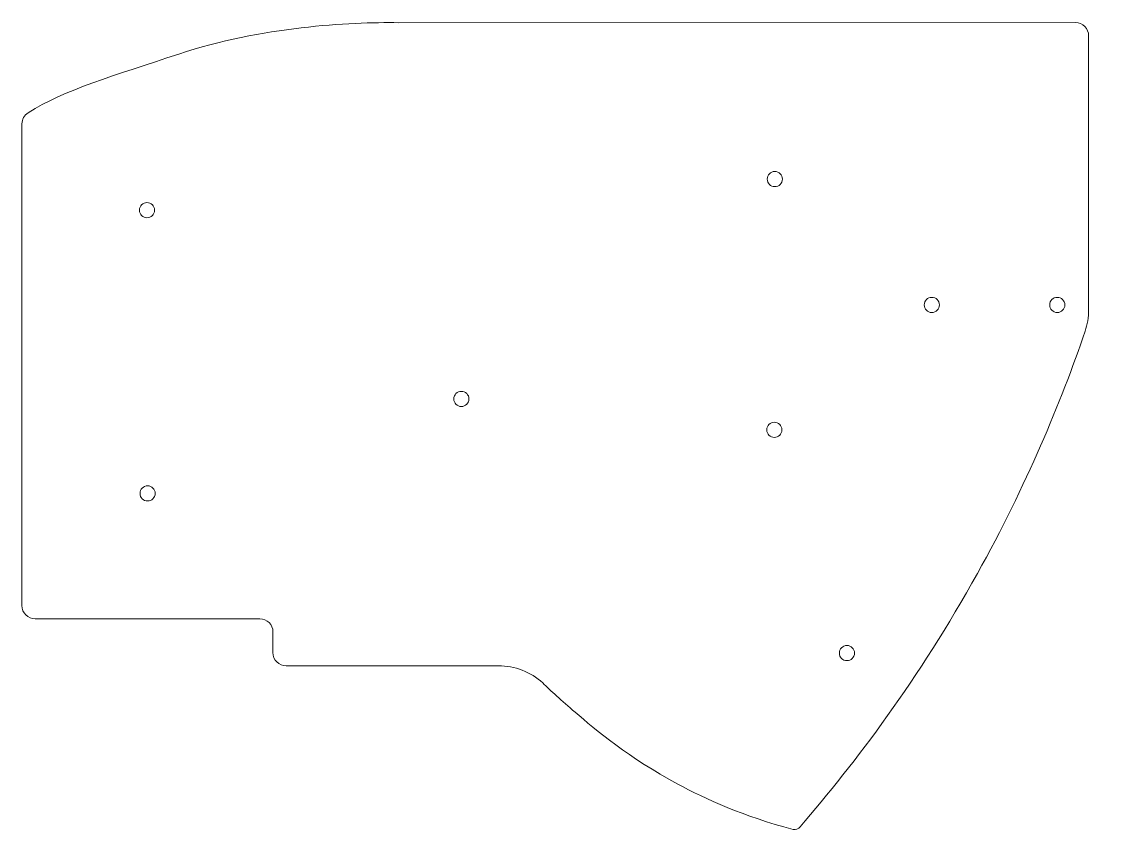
# Model space of a CAD drawing. Header units: millimetres. Extents: x 57 to 224, y -161 to -38.
import ezdxf

# ---------------------------------------------------------------- set-up
doc = ezdxf.new("R2010")
doc.units = ezdxf.units.MM
doc.header["$MEASUREMENT"] = 0
doc.layers.add('case', color=7, linetype='Continuous', lineweight=0)
doc.layers.add('screws', color=7, linetype='Continuous', lineweight=0)

msp = doc.modelspace()

# ---------------------------------------------------------------- linework, layer by layer
at = {"layer": 'case', "color": 250, "lineweight": 20, "true_color": 0x231f20}
msp.add_lwpolyline([(223.84, -130.97)], dxfattribs=at)
for centre in [(195.26, -80.96), (214.31, -80.96)]:
    msp.add_circle(centre, 1.15, dxfattribs=at)
msp.add_open_spline([(175.27, -160.17), (175.03, -160.51), (174.6, -160.67), (174.2, -160.57), (166.72, -158.62), (160.85, -155.94), (156.71, -153.71), (149.34, -149.74), (144.21, -145.43), (141.11, -142.79), (139.05, -141.04), (137.39, -139.48), (136.21, -138.34), (134.37, -136.67), (131.97, -135.74), (129.49, -135.74), (129.49, -135.74), (97.25, -135.74), (97.25, -135.74), (96.15, -135.74), (95.25, -134.85), (95.25, -133.74), (95.25, -133.74), (95.25, -130.6), (95.25, -130.6), (95.25, -129.49), (94.36, -128.6), (93.25, -128.6), (93.25, -128.6), (59.15, -128.6), (59.15, -128.6), (58.05, -128.6), (57.15, -127.7), (57.15, -126.6), (57.15, -126.6), (57.15, -53.47), (57.15, -53.47), (57.15, -52.79), (57.5, -52.15), (58.08, -51.78), (63.55, -48.32), (71.21, -46.11), (80.96, -42.87), (93.48, -38.71), (106.87, -38), (114.3, -38.11), (114.3, -38.11), (217.07, -38.1), (217.07, -38.1), (218.18, -38.1), (219.07, -39), (219.07, -40.1), (219.07, -40.1), (219.07, -81.71), (219.07, -81.71), (219.07, -82.81), (218.89, -83.91), (218.54, -84.95), (214.84, -95.75), (209.63, -108.33), (202.19, -121.73), (193.31, -137.71), (183.69, -150.46), (175.27, -160.17)], degree=3, knots=[0, 0, 0, 0, 1, 1, 1, 2, 2, 2, 3, 3, 3, 4, 4, 4, 5, 5, 5, 6, 6, 6, 7, 7, 7, 8, 8, 8, 9, 9, 9, 10, 10, 10, 11, 11, 11, 12, 12, 12, 13, 13, 13, 14, 14, 14, 15, 15, 15, 16, 16, 16, 17, 17, 17, 18, 18, 18, 19, 19, 19, 20, 20, 20, 21, 21, 21, 21], dxfattribs=at)
at = {"layer": 'screws', "color": 250, "lineweight": 20, "true_color": 0x231f20}
for centre in [(171.43, -61.85), (76.13, -66.57), (123.85, -95.23), (171.36, -99.92), (76.22, -109.57), (182.38, -133.81)]:
    msp.add_circle(centre, 1.15, dxfattribs=at)

doc.saveas('drawing.dxf')
